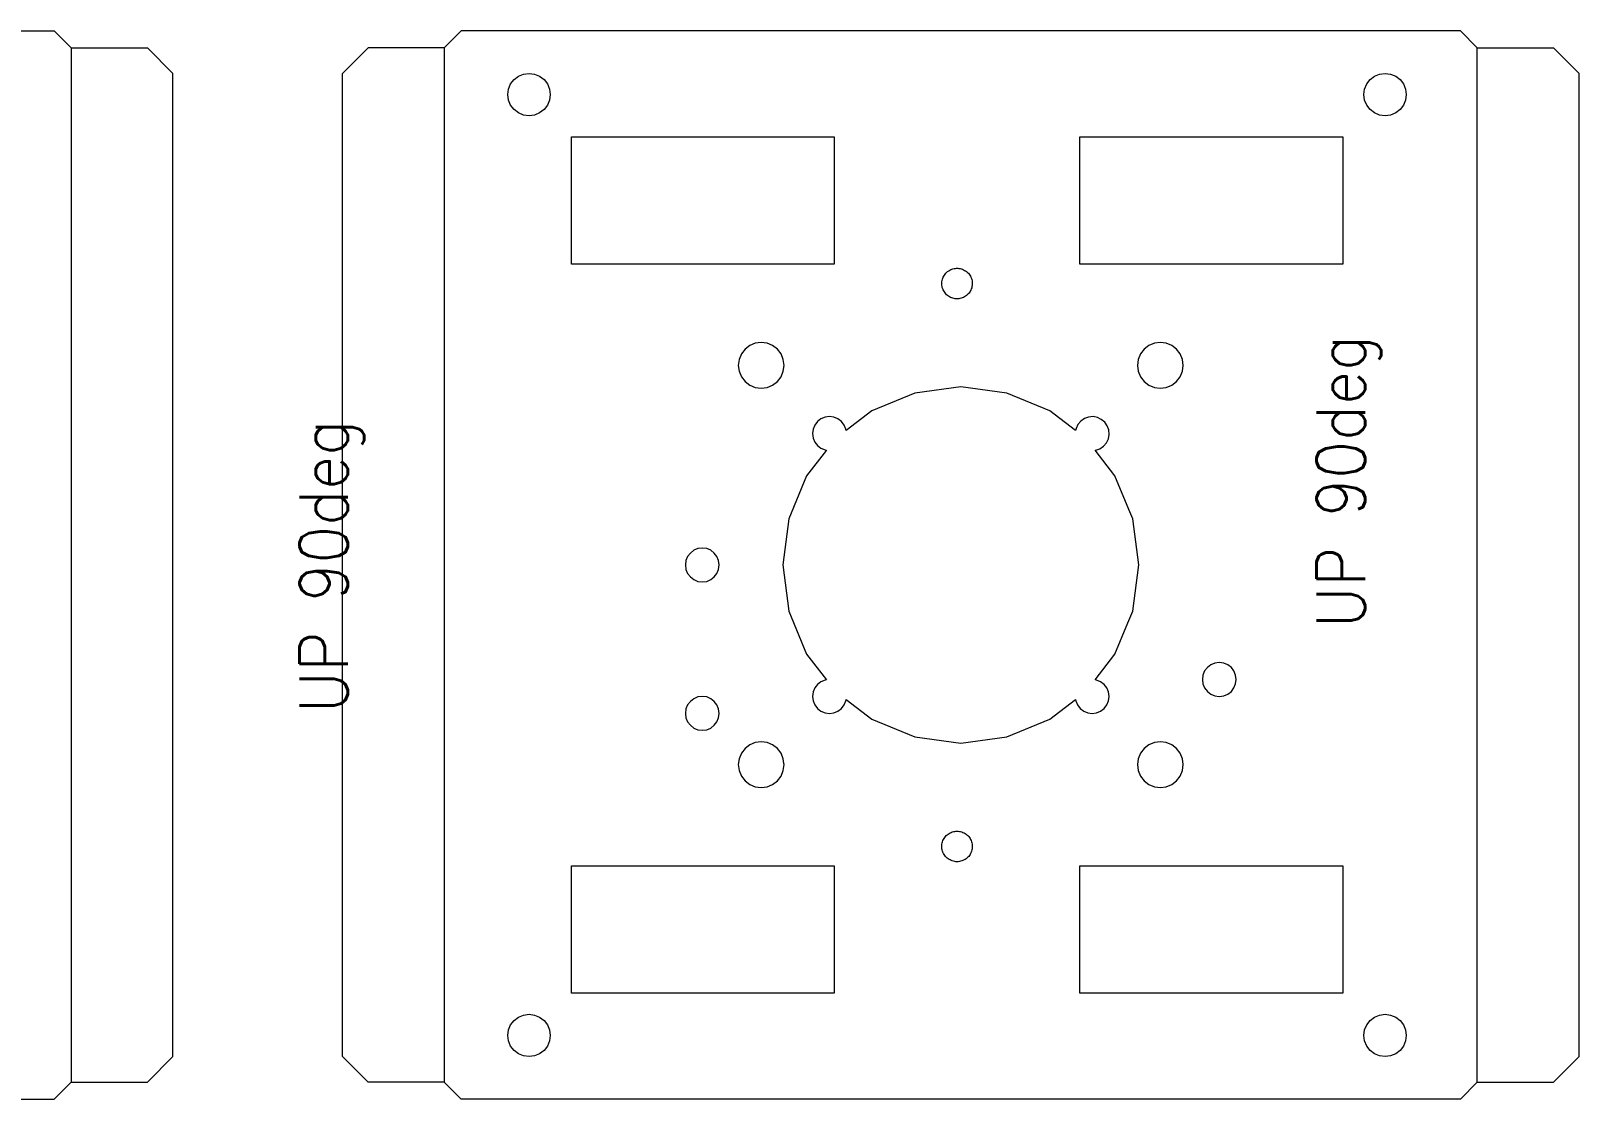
# Model space of a CAD drawing. Extents: x 0 to 2200, y 1000 to 1655.
# Drawn here: x 1618.3 to 1801, y 1397.2 to 1523.2 of the extents above; entities that cross this region are included whole.
import ezdxf

# ---------------------------------------------------------------- set-up
doc = ezdxf.new("R2010")
doc.units = 0
doc.layers.get('0').update_dxf_attribs({"linetype": 'CONTINUOUS', "lineweight": 25, "true_color": 0xffffff})
doc.layers.add('Layer0', color=7, linetype='BYLAYER', lineweight=5)
doc.styles.add('textstyle2', font='')
doc.styles.add('textstyle3', font='')
doc.styles.get('textstyle2').set_extended_font_data('Standard')
doc.styles.get('textstyle3').set_extended_font_data('Standard')

msp = doc.modelspace()

# ---------------------------------------------------------------- linework, layer by layer
at = {"layer": 'Layer0'}
for p, q in [((1503.18, 1523.16), (1621.06, 1523.16)), ((1623.06, 1521.16), (1621.06, 1523.16)), ((1667.08, 1521.16), (1669.08, 1523.16)), ((1786.96, 1523.16), (1669.08, 1523.16)), ((1788.96, 1521.16), (1786.96, 1523.16)), ((1623.06, 1521.16), (1632.06, 1521.16)), ((1632.06, 1521.16), (1635.06, 1518.16)), ((1658.08, 1521.16), (1655.08, 1518.16)), ((1667.08, 1521.16), (1658.08, 1521.16)), ((1788.96, 1521.16), (1797.96, 1521.16)), ((1800.96, 1518.16), (1797.96, 1521.16)), ((1635.06, 1402.16), (1635.06, 1518.16)), ((1655.08, 1402.16), (1655.08, 1518.16)), ((1675.31, 1517.43), (1675.83, 1517.82)), ((1675.83, 1517.82), (1676.43, 1518.07)), ((1676.43, 1518.07), (1677.08, 1518.16)), ((1677.08, 1518.16), (1677.73, 1518.07)), ((1677.73, 1518.07), (1678.33, 1517.82)), ((1678.33, 1517.82), (1678.85, 1517.43)), ((1776.31, 1517.43), (1776.83, 1517.82)), ((1776.83, 1517.82), (1777.43, 1518.07)), ((1777.43, 1518.07), (1778.08, 1518.16)), ((1778.08, 1518.16), (1778.73, 1518.07)), ((1778.73, 1518.07), (1779.33, 1517.82)), ((1779.33, 1517.82), (1779.85, 1517.43)), ((1800.96, 1402.16), (1800.96, 1518.16)), ((1674.58, 1515.66), (1674.66, 1516.31)), ((1674.66, 1516.31), (1674.91, 1516.91)), ((1674.91, 1516.91), (1675.31, 1517.43)), ((1678.85, 1517.43), (1679.24, 1516.91)), ((1679.24, 1516.91), (1679.49, 1516.31)), ((1679.49, 1516.31), (1679.58, 1515.66)), ((1775.58, 1515.66), (1775.66, 1516.31)), ((1775.66, 1516.31), (1775.91, 1516.91)), ((1775.91, 1516.91), (1776.31, 1517.43)), ((1779.85, 1517.43), (1780.24, 1516.91)), ((1780.24, 1516.91), (1780.49, 1516.31)), ((1780.49, 1516.31), (1780.58, 1515.66)), ((1674.66, 1515.01), (1674.58, 1515.66)), ((1674.91, 1514.41), (1674.66, 1515.01)), ((1675.31, 1513.89), (1674.91, 1514.41)), ((1679.24, 1514.41), (1678.85, 1513.89)), ((1679.49, 1515.01), (1679.24, 1514.41)), ((1679.58, 1515.66), (1679.49, 1515.01)), ((1775.66, 1515.01), (1775.58, 1515.66)), ((1775.91, 1514.41), (1775.66, 1515.01)), ((1776.31, 1513.89), (1775.91, 1514.41)), ((1780.24, 1514.41), (1779.85, 1513.89)), ((1780.49, 1515.01), (1780.24, 1514.41)), ((1780.58, 1515.66), (1780.49, 1515.01)), ((1675.83, 1513.49), (1675.31, 1513.89)), ((1676.43, 1513.24), (1675.83, 1513.49)), ((1677.08, 1513.16), (1676.43, 1513.24)), ((1677.73, 1513.24), (1677.08, 1513.16)), ((1678.33, 1513.49), (1677.73, 1513.24)), ((1678.85, 1513.89), (1678.33, 1513.49)), ((1776.83, 1513.49), (1776.31, 1513.89)), ((1777.43, 1513.24), (1776.83, 1513.49)), ((1778.08, 1513.16), (1777.43, 1513.24)), ((1778.73, 1513.24), (1778.08, 1513.16)), ((1779.33, 1513.49), (1778.73, 1513.24)), ((1779.85, 1513.89), (1779.33, 1513.49)), ((1682.08, 1510.66), (1713.08, 1510.66)), ((1682.08, 1495.66), (1682.08, 1510.66)), ((1713.08, 1510.66), (1713.08, 1495.66)), ((1742.08, 1495.66), (1742.08, 1510.66)), ((1742.08, 1510.66), (1773.08, 1510.66)), ((1773.08, 1510.66), (1773.08, 1495.66)), ((1713.08, 1495.66), (1682.08, 1495.66)), ((1725.89, 1493.99), (1725.95, 1494.12)), ((1725.95, 1494.12), (1726.01, 1494.25)), ((1726.01, 1494.25), (1726.09, 1494.37)), ((1726.09, 1494.37), (1726.17, 1494.48)), ((1726.17, 1494.48), (1726.26, 1494.59)), ((1726.26, 1494.59), (1726.37, 1494.69)), ((1726.37, 1494.69), (1726.47, 1494.78)), ((1726.47, 1494.78), (1726.59, 1494.86)), ((1726.59, 1494.86), (1726.71, 1494.94)), ((1726.71, 1494.94), (1726.84, 1495)), ((1726.84, 1495), (1726.97, 1495.05)), ((1726.97, 1495.05), (1727.1, 1495.09)), ((1727.1, 1495.09), (1727.24, 1495.13)), ((1727.24, 1495.13), (1727.38, 1495.15)), ((1727.38, 1495.15), (1727.52, 1495.16)), ((1727.52, 1495.16), (1727.66, 1495.16)), ((1727.66, 1495.16), (1727.8, 1495.15)), ((1727.8, 1495.15), (1727.94, 1495.12)), ((1727.94, 1495.12), (1728.08, 1495.09)), ((1728.08, 1495.09), (1728.21, 1495.04)), ((1728.21, 1495.04), (1728.34, 1494.99)), ((1728.34, 1494.99), (1728.47, 1494.92)), ((1728.47, 1494.92), (1728.59, 1494.85)), ((1728.59, 1494.85), (1728.7, 1494.77)), ((1728.7, 1494.77), (1728.81, 1494.67)), ((1728.81, 1494.67), (1728.91, 1494.57)), ((1728.91, 1494.57), (1729, 1494.47)), ((1729, 1494.47), (1729.08, 1494.35)), ((1729.08, 1494.35), (1729.15, 1494.23)), ((1729.15, 1494.23), (1729.22, 1494.1)), ((1729.22, 1494.1), (1729.27, 1493.97)), ((1773.08, 1495.66), (1742.08, 1495.66)), ((1725.78, 1493.44), (1725.79, 1493.58)), ((1725.78, 1493.3), (1725.78, 1493.44)), ((1725.79, 1493.16), (1725.78, 1493.3)), ((1725.79, 1493.58), (1725.82, 1493.72)), ((1725.81, 1493.02), (1725.79, 1493.16)), ((1725.84, 1492.88), (1725.81, 1493.02)), ((1725.82, 1493.72), (1725.85, 1493.86)), ((1725.89, 1492.75), (1725.84, 1492.88)), ((1725.85, 1493.86), (1725.89, 1493.99)), ((1725.94, 1492.62), (1725.89, 1492.75)), ((1726, 1492.49), (1725.94, 1492.62)), ((1726.08, 1492.37), (1726, 1492.49)), ((1726.16, 1492.25), (1726.08, 1492.37)), ((1726.25, 1492.15), (1726.16, 1492.25)), ((1729.07, 1492.35), (1728.99, 1492.24)), ((1729.14, 1492.47), (1729.07, 1492.35)), ((1729.21, 1492.6), (1729.14, 1492.47)), ((1729.26, 1492.73), (1729.21, 1492.6)), ((1729.31, 1492.86), (1729.26, 1492.73)), ((1729.27, 1493.97), (1729.31, 1493.84)), ((1729.31, 1493.84), (1729.35, 1493.7)), ((1729.34, 1493), (1729.31, 1492.86)), ((1729.36, 1493.14), (1729.34, 1493)), ((1729.35, 1493.7), (1729.37, 1493.56)), ((1729.38, 1493.28), (1729.36, 1493.14)), ((1729.37, 1493.56), (1729.38, 1493.42)), ((1729.38, 1493.42), (1729.38, 1493.28)), ((1726.35, 1492.05), (1726.25, 1492.15)), ((1726.46, 1491.95), (1726.35, 1492.05)), ((1726.57, 1491.87), (1726.46, 1491.95)), ((1726.69, 1491.79), (1726.57, 1491.87)), ((1726.82, 1491.73), (1726.69, 1491.79)), ((1726.95, 1491.67), (1726.82, 1491.73)), ((1727.08, 1491.63), (1726.95, 1491.67)), ((1727.22, 1491.6), (1727.08, 1491.63)), ((1727.36, 1491.57), (1727.22, 1491.6)), ((1727.5, 1491.56), (1727.36, 1491.57)), ((1727.64, 1491.56), (1727.5, 1491.56)), ((1727.78, 1491.57), (1727.64, 1491.56)), ((1727.92, 1491.59), (1727.78, 1491.57)), ((1728.06, 1491.62), (1727.92, 1491.59)), ((1728.19, 1491.67), (1728.06, 1491.62)), ((1728.32, 1491.72), (1728.19, 1491.67)), ((1728.45, 1491.78), (1728.32, 1491.72)), ((1728.57, 1491.86), (1728.45, 1491.78)), ((1728.68, 1491.94), (1728.57, 1491.86)), ((1728.79, 1492.03), (1728.68, 1491.94)), ((1728.89, 1492.13), (1728.79, 1492.03)), ((1728.99, 1492.24), (1728.89, 1492.13)), ((1702.13, 1485.06), (1701.86, 1484.41)), ((1702.56, 1485.62), (1702.13, 1485.06)), ((1703.12, 1486.05), (1702.56, 1485.62)), ((1703.77, 1486.32), (1703.12, 1486.05)), ((1704.47, 1486.41), (1703.77, 1486.32)), ((1705.17, 1486.32), (1704.47, 1486.41)), ((1705.82, 1486.05), (1705.17, 1486.32)), ((1706.38, 1485.62), (1705.82, 1486.05)), ((1706.81, 1485.06), (1706.38, 1485.62)), ((1707.08, 1484.41), (1706.81, 1485.06)), ((1749.22, 1485.06), (1748.95, 1484.41)), ((1749.65, 1485.62), (1749.22, 1485.06)), ((1750.21, 1486.05), (1749.65, 1485.62)), ((1750.86, 1486.32), (1750.21, 1486.05)), ((1751.56, 1486.41), (1750.86, 1486.32)), ((1752.26, 1486.32), (1751.56, 1486.41)), ((1752.91, 1486.05), (1752.26, 1486.32)), ((1753.47, 1485.62), (1752.91, 1486.05)), ((1753.89, 1485.06), (1753.47, 1485.62)), ((1754.16, 1484.41), (1753.89, 1485.06)), ((1701.86, 1484.41), (1701.77, 1483.71)), ((1701.77, 1483.71), (1701.86, 1483.01)), ((1707.17, 1483.71), (1707.08, 1484.41)), ((1707.08, 1483.01), (1707.17, 1483.71)), ((1748.95, 1484.41), (1748.86, 1483.71)), ((1748.86, 1483.71), (1748.95, 1483.01)), ((1754.26, 1483.71), (1754.16, 1484.41)), ((1754.16, 1483.01), (1754.26, 1483.71)), ((1701.86, 1483.01), (1702.13, 1482.36)), ((1702.13, 1482.36), (1702.56, 1481.8)), ((1702.56, 1481.8), (1703.12, 1481.37)), ((1703.12, 1481.37), (1703.77, 1481.1)), ((1705.17, 1481.1), (1705.82, 1481.37)), ((1705.82, 1481.37), (1706.38, 1481.8)), ((1706.38, 1481.8), (1706.81, 1482.36)), ((1706.81, 1482.36), (1707.08, 1483.01)), ((1748.95, 1483.01), (1749.22, 1482.36)), ((1749.22, 1482.36), (1749.65, 1481.8)), ((1749.65, 1481.8), (1750.21, 1481.37)), ((1750.21, 1481.37), (1750.86, 1481.1)), ((1752.26, 1481.1), (1752.91, 1481.37)), ((1752.91, 1481.37), (1753.47, 1481.8)), ((1753.47, 1481.8), (1753.89, 1482.36)), ((1753.89, 1482.36), (1754.16, 1483.01)), ((1703.77, 1481.1), (1704.47, 1481.01)), ((1704.47, 1481.01), (1705.17, 1481.1)), ((1722.59, 1480.44), (1717.52, 1478.35)), ((1728.02, 1481.16), (1722.59, 1480.44)), ((1733.46, 1480.44), (1728.02, 1481.16)), ((1738.52, 1478.35), (1733.46, 1480.44)), ((1750.86, 1481.1), (1751.56, 1481.01)), ((1751.56, 1481.01), (1752.26, 1481.1)), ((1712.52, 1477.66), (1712, 1477.59)), ((1713.04, 1477.59), (1712.52, 1477.66)), ((1717.52, 1478.35), (1714.48, 1476.01)), ((1741.57, 1476.01), (1738.52, 1478.35)), ((1743.62, 1477.66), (1743.09, 1477.61)), ((1744.13, 1477.56), (1743.62, 1477.66)), ((1710.59, 1476.18), (1710.52, 1475.66)), ((1710.79, 1476.66), (1710.59, 1476.18)), ((1711.11, 1477.07), (1710.79, 1476.66)), ((1711.52, 1477.39), (1711.11, 1477.07)), ((1712, 1477.59), (1711.52, 1477.39)), ((1713.52, 1477.39), (1713.04, 1477.59)), ((1713.94, 1477.07), (1713.52, 1477.39)), ((1714.25, 1476.66), (1713.94, 1477.07)), ((1714.45, 1476.18), (1714.25, 1476.66)), ((1714.48, 1476.01), (1714.45, 1476.18)), ((1741.62, 1476.27), (1741.57, 1476.01)), ((1741.84, 1476.74), (1741.62, 1476.27)), ((1742.17, 1477.14), (1741.84, 1476.74)), ((1742.6, 1477.44), (1742.17, 1477.14)), ((1743.09, 1477.61), (1742.6, 1477.44)), ((1744.6, 1477.34), (1744.13, 1477.56)), ((1745, 1477.01), (1744.6, 1477.34)), ((1745.3, 1476.58), (1745, 1477.01)), ((1745.48, 1476.09), (1745.3, 1476.58)), ((1745.52, 1475.57), (1745.48, 1476.09)), ((1710.52, 1475.66), (1710.59, 1475.14)), ((1710.59, 1475.14), (1710.79, 1474.66)), ((1710.79, 1474.66), (1711.11, 1474.25)), ((1711.11, 1474.25), (1711.52, 1473.93)), ((1744.44, 1473.88), (1744.87, 1474.18)), ((1744.87, 1474.18), (1745.2, 1474.58)), ((1745.2, 1474.58), (1745.43, 1475.05)), ((1745.43, 1475.05), (1745.52, 1475.57)), ((1712.17, 1473.71), (1709.83, 1470.66)), ((1711.52, 1473.93), (1712, 1473.73)), ((1712, 1473.73), (1712.17, 1473.71)), ((1743.88, 1473.7), (1743.95, 1473.71)), ((1746.21, 1470.66), (1743.88, 1473.7)), ((1743.95, 1473.71), (1744.44, 1473.88)), ((1709.83, 1470.66), (1707.74, 1465.59)), ((1747.84, 1466.72), (1746.21, 1470.66)), ((1748.31, 1465.59), (1747.84, 1466.72)), ((1707.74, 1465.59), (1707.02, 1460.16)), ((1749.02, 1460.16), (1748.31, 1465.59)), ((1696.11, 1461.57), (1695.79, 1461.16)), ((1696.52, 1461.89), (1696.11, 1461.57)), ((1697, 1462.09), (1696.52, 1461.89)), ((1697.52, 1462.16), (1697, 1462.09)), ((1698.04, 1462.09), (1697.52, 1462.16)), ((1698.52, 1461.89), (1698.04, 1462.09)), ((1698.94, 1461.57), (1698.52, 1461.89)), ((1699.25, 1461.16), (1698.94, 1461.57)), ((1695.59, 1460.68), (1695.52, 1460.16)), ((1695.52, 1460.16), (1695.59, 1459.64)), ((1695.79, 1461.16), (1695.59, 1460.68)), ((1695.59, 1459.64), (1695.79, 1459.16)), ((1699.45, 1460.68), (1699.25, 1461.16)), ((1699.25, 1459.16), (1699.45, 1459.64)), ((1699.52, 1460.16), (1699.45, 1460.68)), ((1699.45, 1459.64), (1699.52, 1460.16)), ((1707.02, 1460.16), (1707.74, 1454.72)), ((1748.31, 1454.72), (1749.02, 1460.16)), ((1695.79, 1459.16), (1696.11, 1458.75)), ((1696.11, 1458.75), (1696.52, 1458.43)), ((1696.52, 1458.43), (1697, 1458.23)), ((1697, 1458.23), (1697.52, 1458.16)), ((1697.52, 1458.16), (1698.04, 1458.23)), ((1698.04, 1458.23), (1698.52, 1458.43)), ((1698.52, 1458.43), (1698.94, 1458.75)), ((1698.94, 1458.75), (1699.25, 1459.16)), ((1707.74, 1454.72), (1709.83, 1449.66)), ((1747.72, 1453.32), (1748.31, 1454.72)), ((1746.21, 1449.66), (1747.72, 1453.32)), ((1709.83, 1449.66), (1712.17, 1446.61)), ((1743.87, 1446.61), (1746.21, 1449.66)), ((1758, 1448.59), (1757.52, 1448.39)), ((1758.52, 1448.66), (1758, 1448.59)), ((1759.04, 1448.59), (1758.52, 1448.66)), ((1759.52, 1448.39), (1759.04, 1448.59)), ((1712, 1446.59), (1711.52, 1446.39)), ((1712.17, 1446.61), (1712, 1446.59)), ((1744.04, 1446.59), (1743.87, 1446.61)), ((1744.52, 1446.39), (1744.04, 1446.59)), ((1756.59, 1447.18), (1756.52, 1446.66)), ((1756.52, 1446.66), (1756.59, 1446.14)), ((1756.79, 1447.66), (1756.59, 1447.18)), ((1757.11, 1448.07), (1756.79, 1447.66)), ((1757.52, 1448.39), (1757.11, 1448.07)), ((1759.94, 1448.07), (1759.52, 1448.39)), ((1760.25, 1447.66), (1759.94, 1448.07)), ((1760.45, 1447.18), (1760.25, 1447.66)), ((1760.52, 1446.66), (1760.45, 1447.18)), ((1760.45, 1446.14), (1760.52, 1446.66)), ((1710.59, 1445.18), (1710.52, 1444.66)), ((1710.79, 1445.66), (1710.59, 1445.18)), ((1711.11, 1446.07), (1710.79, 1445.66)), ((1711.52, 1446.39), (1711.11, 1446.07)), ((1744.94, 1446.07), (1744.52, 1446.39)), ((1745.25, 1445.66), (1744.94, 1446.07)), ((1745.45, 1445.18), (1745.25, 1445.66)), ((1745.52, 1444.66), (1745.45, 1445.18)), ((1756.59, 1446.14), (1756.79, 1445.66)), ((1756.79, 1445.66), (1757.11, 1445.25)), ((1757.11, 1445.25), (1757.52, 1444.93)), ((1757.52, 1444.93), (1758, 1444.73)), ((1759.04, 1444.73), (1759.52, 1444.93)), ((1759.52, 1444.93), (1759.94, 1445.25)), ((1759.94, 1445.25), (1760.25, 1445.66)), ((1760.25, 1445.66), (1760.45, 1446.14)), ((1695.59, 1443.18), (1695.52, 1442.66)), ((1695.79, 1443.66), (1695.59, 1443.18)), ((1696.11, 1444.07), (1695.79, 1443.66)), ((1696.52, 1444.39), (1696.11, 1444.07)), ((1697, 1444.59), (1696.52, 1444.39)), ((1697.52, 1444.66), (1697, 1444.59)), ((1698.04, 1444.59), (1697.52, 1444.66)), ((1698.52, 1444.39), (1698.04, 1444.59)), ((1698.94, 1444.07), (1698.52, 1444.39)), ((1699.25, 1443.66), (1698.94, 1444.07)), ((1699.45, 1443.18), (1699.25, 1443.66)), ((1699.52, 1442.66), (1699.45, 1443.18)), ((1710.52, 1444.66), (1710.59, 1444.14)), ((1710.59, 1444.14), (1710.79, 1443.66)), ((1710.79, 1443.66), (1711.11, 1443.25)), ((1711.11, 1443.25), (1711.52, 1442.93)), ((1713.52, 1442.93), (1713.94, 1443.25)), ((1713.94, 1443.25), (1714.25, 1443.66)), ((1714.25, 1443.66), (1714.45, 1444.14)), ((1714.45, 1444.14), (1714.48, 1444.31)), ((1714.48, 1444.31), (1717.52, 1441.97)), ((1738.52, 1441.97), (1741.57, 1444.31)), ((1741.57, 1444.31), (1741.59, 1444.14)), ((1741.59, 1444.14), (1741.79, 1443.66)), ((1741.79, 1443.66), (1742.11, 1443.25)), ((1742.11, 1443.25), (1742.52, 1442.93)), ((1744.52, 1442.93), (1744.94, 1443.25)), ((1744.94, 1443.25), (1745.25, 1443.66)), ((1745.25, 1443.66), (1745.45, 1444.14)), ((1745.45, 1444.14), (1745.52, 1444.66)), ((1758, 1444.73), (1758.52, 1444.66)), ((1758.52, 1444.66), (1759.04, 1444.73)), ((1695.52, 1442.66), (1695.59, 1442.14)), ((1695.59, 1442.14), (1695.79, 1441.66)), ((1695.79, 1441.66), (1696.11, 1441.25)), ((1696.11, 1441.25), (1696.52, 1440.93)), ((1698.52, 1440.93), (1698.94, 1441.25)), ((1698.94, 1441.25), (1699.25, 1441.66)), ((1699.25, 1441.66), (1699.45, 1442.14)), ((1699.45, 1442.14), (1699.52, 1442.66)), ((1711.52, 1442.93), (1712, 1442.73)), ((1712, 1442.73), (1712.52, 1442.66)), ((1712.52, 1442.66), (1713.04, 1442.73)), ((1713.04, 1442.73), (1713.52, 1442.93)), ((1717.52, 1441.97), (1722.59, 1439.87)), ((1733.46, 1439.87), (1738.52, 1441.97)), ((1742.52, 1442.93), (1743, 1442.73)), ((1743, 1442.73), (1743.52, 1442.66)), ((1743.52, 1442.66), (1744.04, 1442.73)), ((1744.04, 1442.73), (1744.52, 1442.93)), ((1696.52, 1440.93), (1697, 1440.73)), ((1697, 1440.73), (1697.52, 1440.66)), ((1697.52, 1440.66), (1698.04, 1440.73)), ((1698.04, 1440.73), (1698.52, 1440.93)), ((1704.47, 1439.31), (1703.77, 1439.22)), ((1705.17, 1439.22), (1704.47, 1439.31)), ((1722.59, 1439.87), (1728.02, 1439.16)), ((1728.02, 1439.16), (1733.46, 1439.87)), ((1751.57, 1439.31), (1750.87, 1439.22)), ((1752.27, 1439.22), (1751.57, 1439.31)), ((1702.13, 1437.96), (1701.86, 1437.31)), ((1702.56, 1438.52), (1702.13, 1437.96)), ((1703.12, 1438.95), (1702.56, 1438.52)), ((1703.77, 1439.22), (1703.12, 1438.95)), ((1705.82, 1438.95), (1705.17, 1439.22)), ((1706.38, 1438.52), (1705.82, 1438.95)), ((1706.81, 1437.96), (1706.38, 1438.52)), ((1707.08, 1437.31), (1706.81, 1437.96)), ((1749.23, 1437.96), (1748.96, 1437.31)), ((1749.66, 1438.52), (1749.23, 1437.96)), ((1750.22, 1438.95), (1749.66, 1438.52)), ((1750.87, 1439.22), (1750.22, 1438.95)), ((1752.92, 1438.95), (1752.27, 1439.22)), ((1753.48, 1438.52), (1752.92, 1438.95)), ((1753.91, 1437.96), (1753.48, 1438.52)), ((1754.18, 1437.31), (1753.91, 1437.96)), ((1701.86, 1437.31), (1701.77, 1436.61)), ((1701.77, 1436.61), (1701.8, 1436.38)), ((1701.8, 1436.38), (1701.86, 1435.91)), ((1701.86, 1435.91), (1702.13, 1435.26)), ((1706.81, 1435.26), (1707.08, 1435.91)), ((1707.16, 1436.73), (1707.08, 1437.31)), ((1707.08, 1435.91), (1707.17, 1436.61)), ((1707.17, 1436.61), (1707.16, 1436.73)), ((1748.96, 1437.31), (1748.87, 1436.61)), ((1748.87, 1436.61), (1748.96, 1435.91)), ((1748.96, 1435.91), (1749.23, 1435.26)), ((1753.91, 1435.26), (1754.18, 1435.91)), ((1754.27, 1436.61), (1754.18, 1437.31)), ((1754.18, 1435.91), (1754.27, 1436.61)), ((1702.13, 1435.26), (1702.56, 1434.7)), ((1702.56, 1434.7), (1703.12, 1434.27)), ((1703.12, 1434.27), (1703.77, 1434)), ((1703.77, 1434), (1704.47, 1433.91)), ((1704.47, 1433.91), (1705.17, 1434)), ((1705.17, 1434), (1705.82, 1434.27)), ((1705.82, 1434.27), (1706.38, 1434.7)), ((1706.38, 1434.7), (1706.81, 1435.26)), ((1749.23, 1435.26), (1749.66, 1434.7)), ((1749.66, 1434.7), (1750.22, 1434.27)), ((1750.22, 1434.27), (1750.87, 1434)), ((1750.87, 1434), (1751.57, 1433.91)), ((1751.57, 1433.91), (1752.27, 1434)), ((1752.27, 1434), (1752.92, 1434.27)), ((1752.92, 1434.27), (1753.48, 1434.7)), ((1753.48, 1434.7), (1753.91, 1435.26)), ((1726.31, 1428.23), (1726.41, 1428.33)), ((1726.41, 1428.33), (1726.52, 1428.42)), ((1726.52, 1428.42), (1726.64, 1428.49)), ((1726.64, 1428.49), (1726.76, 1428.56)), ((1726.76, 1428.56), (1726.89, 1428.62)), ((1726.89, 1428.62), (1727.02, 1428.67)), ((1727.02, 1428.67), (1727.16, 1428.71)), ((1727.16, 1428.71), (1727.3, 1428.74)), ((1727.3, 1428.74), (1727.44, 1428.75)), ((1727.44, 1428.75), (1727.58, 1428.76)), ((1727.58, 1428.76), (1727.72, 1428.75)), ((1727.72, 1428.75), (1727.86, 1428.74)), ((1727.86, 1428.74), (1728, 1428.71)), ((1728, 1428.71), (1728.13, 1428.67)), ((1728.13, 1428.67), (1728.27, 1428.62)), ((1728.27, 1428.62), (1728.4, 1428.56)), ((1728.4, 1428.56), (1728.52, 1428.49)), ((1728.52, 1428.49), (1728.64, 1428.42)), ((1728.64, 1428.42), (1728.75, 1428.33)), ((1728.75, 1428.33), (1728.85, 1428.23)), ((1725.78, 1427.1), (1725.8, 1427.24)), ((1725.78, 1426.96), (1725.78, 1427.1)), ((1725.78, 1426.82), (1725.78, 1426.96)), ((1725.8, 1426.68), (1725.78, 1426.82)), ((1725.8, 1427.24), (1725.83, 1427.38)), ((1725.83, 1426.54), (1725.8, 1426.68)), ((1725.83, 1427.38), (1725.87, 1427.52)), ((1725.87, 1426.4), (1725.83, 1426.54)), ((1725.87, 1427.52), (1725.92, 1427.65)), ((1725.92, 1427.65), (1725.97, 1427.78)), ((1725.97, 1427.78), (1726.04, 1427.9)), ((1726.04, 1427.9), (1726.12, 1428.02)), ((1726.12, 1428.02), (1726.21, 1428.13)), ((1726.21, 1428.13), (1726.31, 1428.23)), ((1728.85, 1428.23), (1728.95, 1428.13)), ((1728.95, 1428.13), (1729.03, 1428.02)), ((1729.03, 1428.02), (1729.11, 1427.9)), ((1729.11, 1427.9), (1729.18, 1427.78)), ((1729.18, 1427.78), (1729.24, 1427.65)), ((1729.24, 1427.65), (1729.29, 1427.52)), ((1729.29, 1427.52), (1729.33, 1427.38)), ((1729.33, 1426.54), (1729.29, 1426.4)), ((1729.33, 1427.38), (1729.36, 1427.24)), ((1729.36, 1426.68), (1729.33, 1426.54)), ((1729.36, 1427.24), (1729.37, 1427.1)), ((1729.37, 1426.82), (1729.36, 1426.68)), ((1729.37, 1427.1), (1729.38, 1426.96)), ((1729.38, 1426.96), (1729.37, 1426.82)), ((1725.92, 1426.27), (1725.87, 1426.4)), ((1725.97, 1426.14), (1725.92, 1426.27)), ((1726.04, 1426.02), (1725.97, 1426.14)), ((1726.12, 1425.9), (1726.04, 1426.02)), ((1726.21, 1425.79), (1726.12, 1425.9)), ((1726.31, 1425.69), (1726.21, 1425.79)), ((1726.41, 1425.59), (1726.31, 1425.69)), ((1726.52, 1425.5), (1726.41, 1425.59)), ((1726.64, 1425.42), (1726.52, 1425.5)), ((1726.76, 1425.36), (1726.64, 1425.42)), ((1726.89, 1425.3), (1726.76, 1425.36)), ((1727.02, 1425.25), (1726.89, 1425.3)), ((1727.16, 1425.21), (1727.02, 1425.25)), ((1727.3, 1425.18), (1727.16, 1425.21)), ((1727.44, 1425.16), (1727.3, 1425.18)), ((1727.58, 1425.16), (1727.44, 1425.16)), ((1727.72, 1425.16), (1727.58, 1425.16)), ((1727.86, 1425.18), (1727.72, 1425.16)), ((1728, 1425.21), (1727.86, 1425.18)), ((1728.13, 1425.25), (1728, 1425.21)), ((1728.27, 1425.3), (1728.13, 1425.25)), ((1728.4, 1425.36), (1728.27, 1425.3)), ((1728.52, 1425.42), (1728.4, 1425.36)), ((1728.64, 1425.5), (1728.52, 1425.42)), ((1728.75, 1425.59), (1728.64, 1425.5)), ((1728.85, 1425.69), (1728.75, 1425.59)), ((1728.95, 1425.79), (1728.85, 1425.69)), ((1729.03, 1425.9), (1728.95, 1425.79)), ((1729.11, 1426.02), (1729.03, 1425.9)), ((1729.18, 1426.14), (1729.11, 1426.02)), ((1729.24, 1426.27), (1729.18, 1426.14)), ((1729.29, 1426.4), (1729.24, 1426.27)), ((1682.08, 1424.66), (1713.08, 1424.66)), ((1682.08, 1409.66), (1682.08, 1424.66)), ((1713.08, 1424.66), (1713.08, 1409.66)), ((1742.08, 1424.66), (1773.08, 1424.66)), ((1742.08, 1409.66), (1742.08, 1424.66)), ((1773.08, 1424.66), (1773.08, 1409.66)), ((1713.08, 1409.66), (1682.08, 1409.66)), ((1773.08, 1409.66), (1742.08, 1409.66)), ((1674.91, 1405.91), (1675.31, 1406.43)), ((1675.31, 1406.43), (1675.83, 1406.82)), ((1675.83, 1406.82), (1676.43, 1407.07)), ((1676.43, 1407.07), (1677.08, 1407.16)), ((1677.08, 1407.16), (1677.73, 1407.07)), ((1677.73, 1407.07), (1678.33, 1406.82)), ((1678.33, 1406.82), (1678.85, 1406.43)), ((1678.85, 1406.43), (1679.24, 1405.91)), ((1775.91, 1405.91), (1776.31, 1406.43)), ((1776.31, 1406.43), (1776.83, 1406.82)), ((1776.83, 1406.82), (1777.43, 1407.07)), ((1777.43, 1407.07), (1778.08, 1407.16)), ((1778.08, 1407.16), (1778.73, 1407.07)), ((1778.73, 1407.07), (1779.33, 1406.82)), ((1779.33, 1406.82), (1779.85, 1406.43)), ((1779.85, 1406.43), (1780.24, 1405.91)), ((1674.58, 1404.66), (1674.66, 1405.31)), ((1674.66, 1404.01), (1674.58, 1404.66)), ((1674.66, 1405.31), (1674.91, 1405.91)), ((1679.24, 1405.91), (1679.49, 1405.31)), ((1679.49, 1405.31), (1679.58, 1404.66)), ((1679.58, 1404.66), (1679.49, 1404.01)), ((1775.58, 1404.66), (1775.66, 1405.31)), ((1775.66, 1404.01), (1775.58, 1404.66)), ((1775.66, 1405.31), (1775.91, 1405.91)), ((1780.24, 1405.91), (1780.49, 1405.31)), ((1780.49, 1405.31), (1780.58, 1404.66)), ((1780.58, 1404.66), (1780.49, 1404.01)), ((1674.91, 1403.41), (1674.66, 1404.01)), ((1675.31, 1402.89), (1674.91, 1403.41)), ((1675.83, 1402.49), (1675.31, 1402.89)), ((1678.85, 1402.89), (1678.33, 1402.49)), ((1679.24, 1403.41), (1678.85, 1402.89)), ((1679.49, 1404.01), (1679.24, 1403.41)), ((1775.91, 1403.41), (1775.66, 1404.01)), ((1776.31, 1402.89), (1775.91, 1403.41)), ((1776.83, 1402.49), (1776.31, 1402.89)), ((1779.85, 1402.89), (1779.33, 1402.49)), ((1780.24, 1403.41), (1779.85, 1402.89)), ((1780.49, 1404.01), (1780.24, 1403.41)), ((1632.06, 1399.16), (1635.06, 1402.16)), ((1658.08, 1399.16), (1655.08, 1402.16)), ((1676.43, 1402.24), (1675.83, 1402.49)), ((1677.08, 1402.16), (1676.43, 1402.24)), ((1677.73, 1402.24), (1677.08, 1402.16)), ((1678.33, 1402.49), (1677.73, 1402.24)), ((1777.43, 1402.24), (1776.83, 1402.49)), ((1778.08, 1402.16), (1777.43, 1402.24)), ((1778.73, 1402.24), (1778.08, 1402.16)), ((1779.33, 1402.49), (1778.73, 1402.24)), ((1800.96, 1402.16), (1797.96, 1399.16)), ((1621.06, 1397.16), (1623.06, 1399.16)), ((1623.06, 1399.16), (1632.06, 1399.16)), ((1667.08, 1399.16), (1658.08, 1399.16)), ((1669.08, 1397.16), (1667.08, 1399.16)), ((1788.96, 1399.16), (1786.96, 1397.16)), ((1788.96, 1399.16), (1797.96, 1399.16)), ((1503.18, 1397.16), (1621.06, 1397.16)), ((1786.96, 1397.16), (1669.08, 1397.16))]:
    msp.add_line(p, q, dxfattribs=at)
at = {"layer": 'Layer0', "color": 2, "true_color": 0xffff00}
for p, q in [((1623.06, 1521.16), (1623.06, 1478.35)), ((1667.08, 1521.16), (1667.08, 1478.35)), ((1788.96, 1399.16), (1788.96, 1521.16)), ((1623.06, 1478.35), (1623.06, 1399.16)), ((1667.08, 1478.35), (1667.08, 1399.16))]:
    msp.add_line(p, q, dxfattribs=at)

# ---------------------------------------------------------------- texts
at = {"char_height": 20, "attachment_point": 2, "rotation": 90}
for insert, style in [((1770, 1470), 'textstyle3'), ((1650, 1460), 'textstyle2')]:
    msp.add_mtext('\\H5.71429;UP 90deg', dxfattribs=dict(at, insert=insert, style=style))

doc.saveas('drawing.dxf')
